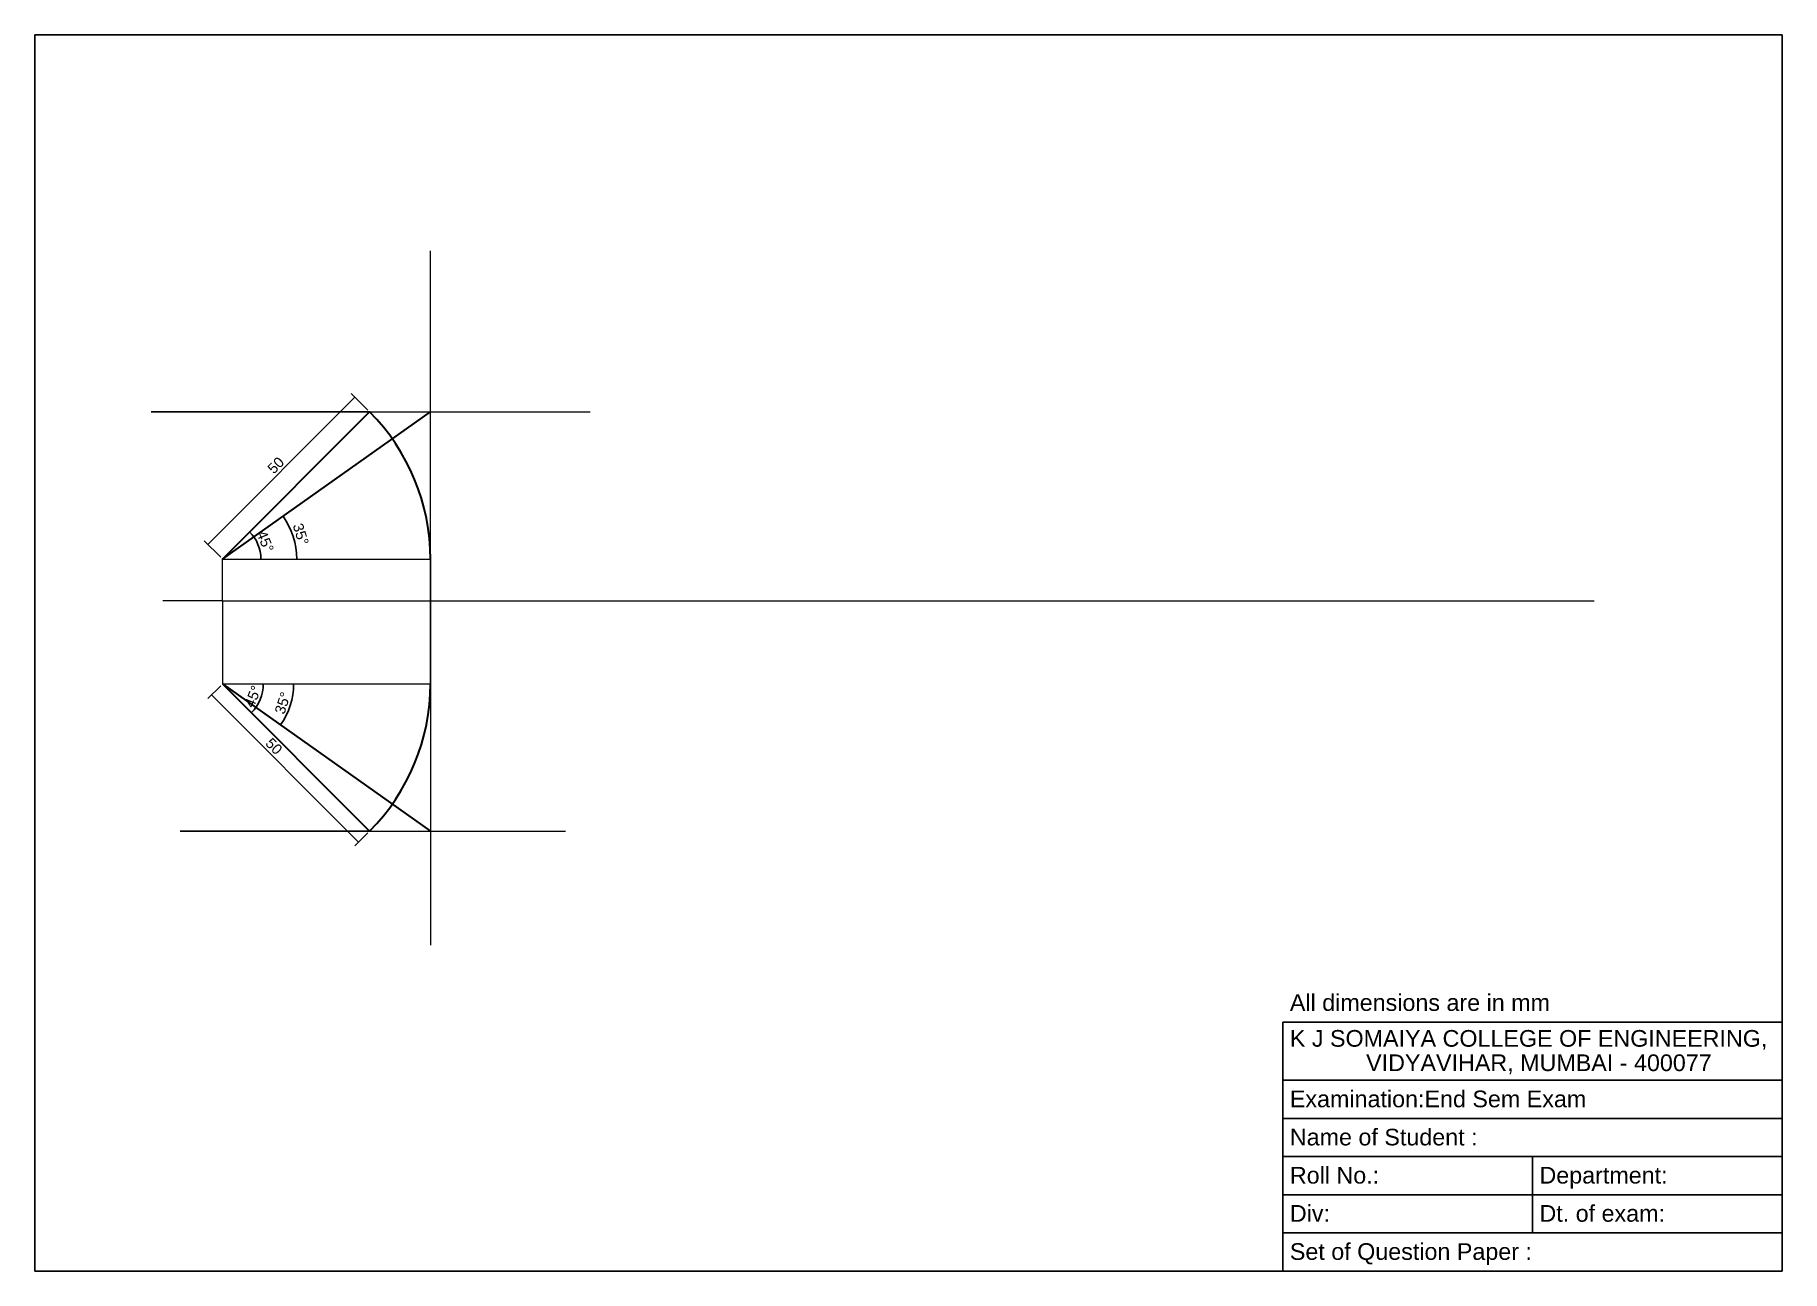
# Model space of a CAD drawing. Header units: millimetres. Extents: x 2670 to 3090, y 1870 to 2167.
import ezdxf

# ---------------------------------------------------------------- set-up
doc = ezdxf.new("R2010")
doc.units = ezdxf.units.MM
doc.styles.get("Standard").update_dxf_attribs({"font": 'arial.ttf'})
doc.dimstyles.new('ISO-25', dxfattribs={"dimtxt": 2.5, "dimasz": 2.5, "dimexe": 1.25, "dimexo": 0.625, "dimtad": 1, "dimtxsty": 'Standard', "dimblk": 'NONE', "dimcen": 2.5, "dimadec": 0, "dimazin": 0, "dimtfac": 1, "dimtmove": 0, "dimatfit": 3, "dimfxl": 1, "dimarcsym": 0})

# ---------------------------------------------------------------- blocks, each defined once
blk = doc.blocks.new('*D22')
at = {"color": 0, "lineweight": -2, "transparency": 16777216}
blk.add_arc((2715.27, 2041.26), 9.22, 0, 45, dxfattribs=at)
at = {"layer": 'Defpoints', "color": 0, "lineweight": 9, "transparency": 16777216}
for p in [(2750.63, 2076.61), (2715.27, 2041.26), (2715.27, 2041.26), (2724.18, 2043.64), (2765.27, 2041.26)]:
    blk.add_point(p, dxfattribs=at)
at = {"color": 0, "lineweight": 9, "transparency": 16777216, "insert": (2725.54, 2045.51), "char_height": 2.5, "attachment_point": 5, "rotation": 292.5}
blk.add_mtext('45°', dxfattribs=at)
blk = doc.blocks.new('_None')
blk = doc.blocks.new('*D23')
at = {"color": 0, "lineweight": -2, "transparency": 16777216}
blk.add_arc((2715.27, 2011.26), 9.8, 315, 360, dxfattribs=at)
at = {"layer": 'Defpoints', "color": 0, "lineweight": 9, "transparency": 16777216}
for p in [(2715.27, 2011.26), (2715.27, 2011.26), (2765.27, 2011.26), (2723.75, 2006.36), (2750.63, 1975.9)]:
    blk.add_point(p, dxfattribs=at)
at = {"color": 0, "lineweight": 9, "transparency": 16777216, "insert": (2722.57, 2008.23), "char_height": 2.5, "attachment_point": 5, "rotation": 67.5}
blk.add_mtext('45°', dxfattribs=at)
blk = doc.blocks.new('*D24')
at = {"color": 0, "lineweight": -2, "transparency": 16777216}
blk.add_arc((2715.27, 2041.26), 17.84, 0, 35.2644, dxfattribs=at)
at = {"layer": 'Defpoints', "color": 0, "lineweight": 9, "transparency": 16777216}
for p in [(2765.27, 2076.61), (2715.27, 2041.26), (2715.27, 2041.26), (2732.74, 2044.89), (2765.27, 2041.26)]:
    blk.add_point(p, dxfattribs=at)
at = {"color": 0, "lineweight": 9, "transparency": 16777216, "insert": (2734.08, 2047.24), "char_height": 2.5, "attachment_point": 5, "rotation": 287.6322}
blk.add_mtext('35°', dxfattribs=at)
blk = doc.blocks.new('*D25')
at = {"color": 0, "lineweight": -2, "transparency": 16777216}
blk.add_arc((2715.27, 2011.26), 17.09, 324.7356, 0, dxfattribs=at)
at = {"layer": 'Defpoints', "color": 0, "lineweight": 9, "transparency": 16777216}
for p in [(2715.27, 2011.26), (2715.27, 2011.26), (2765.27, 2011.26), (2730.94, 2004.44), (2765.27, 1975.9)]:
    blk.add_point(p, dxfattribs=at)
at = {"color": 0, "lineweight": 9, "transparency": 16777216, "insert": (2729.74, 2006.66), "char_height": 2.5, "attachment_point": 5, "rotation": 72.3678}
blk.add_mtext('35°', dxfattribs=at)
blk = doc.blocks.new('*D26')
at = {"color": 0, "lineweight": -2, "transparency": 16777216}
for p, q in [((2711.76, 2044.77), (2747.12, 2080.12)), ((2750.18, 2077.05), (2746.23, 2081.01)), ((2714.83, 2041.7), (2710.88, 2045.65))]:
    blk.add_line(p, q, dxfattribs=at)
at = {"layer": 'Defpoints', "color": 0, "lineweight": 9, "transparency": 16777216}
for p in [(2747.12, 2080.12), (2750.63, 2076.61), (2715.27, 2041.26)]:
    blk.add_point(p, dxfattribs=at)
at = {"color": 0, "lineweight": 9, "transparency": 16777216, "insert": (2728.09, 2063.79), "char_height": 2.5, "attachment_point": 5, "rotation": 45}
blk.add_mtext('50', dxfattribs=at)
blk = doc.blocks.new('*D27')
at = {"color": 0, "lineweight": -2, "transparency": 16777216}
for p, q in [((2714.83, 2010.82), (2711.73, 2007.72)), ((2712.62, 2008.61), (2747.97, 1973.25)), ((2750.18, 1975.46), (2747.09, 1972.37))]:
    blk.add_line(p, q, dxfattribs=at)
at = {"layer": 'Defpoints', "color": 0, "lineweight": 9, "transparency": 16777216}
for p in [(2715.27, 2011.26), (2750.63, 1975.9), (2747.97, 1973.25)]:
    blk.add_point(p, dxfattribs=at)
at = {"color": 0, "lineweight": 9, "transparency": 16777216, "insert": (2727.64, 1996.27), "char_height": 2.5, "attachment_point": 5, "rotation": 315}
blk.add_mtext('50', dxfattribs=at)

msp = doc.modelspace()

# ---------------------------------------------------------------- linework, layer by layer
for p, q in [((2670.181, 2167.189), (3090.181, 2167.189)), ((2670.181, 1870.189), (2670.181, 2167.189)), ((3090.181, 2167.189), (3090.181, 1870.189)), ((2970.181, 1930.013), (3090.181, 1930.013)), ((2970.181, 1870.189), (2970.181, 1930.013)), ((3090.181, 1925.189), (3090.181, 1870.189)), ((2970.181, 1916.023), (3090.181, 1916.023)), ((2970.181, 1906.856), (3090.181, 1906.856)), ((2970.181, 1897.689), (3090.181, 1897.689)), ((3030.181, 1897.689), (3030.181, 1879.356)), ((2970.181, 1888.523), (3090.181, 1888.523)), ((2970.181, 1879.356), (3090.181, 1879.356)), ((3090.181, 1870.189), (2670.181, 1870.189)), ((3090.181, 1870.189), (2970.181, 1870.189))]:
    msp.add_line(p, q)
at = {"lineweight": 9}
for p, q in [((2765.27, 2011.257), (2765.27, 2115.285)), ((2750.625, 2076.613), (2698.099, 2076.613)), ((2698.099, 2076.613), (2803.627, 2076.613)), ((2715.27, 2031.257), (2715.27, 2041.257)), ((2715.27, 2041.257), (2765.27, 2041.257)), ((2765.27, 2041.257), (2765.27, 1948.501)), ((2715.27, 2031.257), (2700.896, 2031.257)), ((2715.27, 2031.257), (3044.997, 2031.257)), ((2715.27, 2031.257), (2715.27, 2011.257)), ((2715.27, 2011.257), (2765.27, 2011.257)), ((2750.625, 1975.902), (2705.099, 1975.902)), ((2705.099, 1975.902), (2797.728, 1975.902))]:
    msp.add_line(p, q, dxfattribs=at)
at = {"lineweight": 30}
for p, q in [((2715.27, 2041.257), (2750.625, 2076.613)), ((2715.27, 2041.257), (2765.27, 2076.613)), ((2715.27, 2011.257), (2750.625, 1975.902)), ((2715.27, 2011.257), (2765.27, 1975.902))]:
    msp.add_line(p, q, dxfattribs=at)
for centre, start, end in [((2715.27, 2041.257), 0, 45), ((2715.27, 2011.257), 315, 0)]:
    msp.add_arc(centre, 50, start, end, dxfattribs=at)

# ---------------------------------------------------------------- texts
for s, height, p in [('All dimensions are in mm', 4.00791, (2971.859, 1932.695)), ('K J SOMAIYA COLLEGE OF ENGINEERING, ', 4.00791, (2971.859, 1924.087)), ('VIDYAVIHAR, MUMBAI - 400077', 4.00791, (2990.195, 1918.235)), ('Examination:End Sem Exam ', 4.00791, (2971.859, 1909.539)), ('Name of Student : ', 4.00791, (2971.859, 1900.372)), ('Roll No.: ', 4.0079, (2971.859, 1891.205)), ('Department: ', 4.00791, (3031.859, 1891.205)), ('Div: ', 4.0079, (2971.859, 1882.039)), ('Dt. of exam:', 4.00791, (3031.859, 1882.039)), ('Set of Question Paper : ', 4.00791, (2971.859, 1872.872))]:
    msp.add_text(s, height=height).set_placement(p)

# ---------------------------------------------------------------- dimensions: what is measured, and where the dimension line sits
at = {"lineweight": 9}
for base, p1, p2, angle, picture, middle in [((2747.115, 2080.123), (2715.27, 2041.257), (2750.625, 2076.613), 45, '*D26', (2729.438, 2062.445)), ((2747.974, 1973.25), (2715.27, 2011.257), (2750.625, 1975.902), 315, '*D27', (2726.3, 1994.924))]:
    dim = msp.add_linear_dim(base=base, p1=p1, p2=p2, angle=angle, dimstyle='ISO-25', dxfattribs=at)
    dim.commit()
    dim.dimension.update_dxf_attribs({"geometry": picture, "text_midpoint": middle, "dimtype": 161})
for base, line1, line2, picture, middle in [((2724.178, 2043.644), ((2715.27, 2041.257), (2765.27, 2041.257)), ((2715.27, 2041.257), (2750.625, 2076.613)), '*D22', (2725.542, 2045.512)), ((2732.735, 2044.892), ((2715.27, 2041.257), (2765.27, 2041.257)), ((2715.27, 2041.257), (2765.27, 2076.613)), '*D24', (2734.084, 2047.237)), ((2723.753, 2006.36), ((2715.27, 2011.257), (2750.625, 1975.902)), ((2715.27, 2011.257), (2765.27, 2011.257)), '*D23', (2722.568, 2008.234)), ((2730.942, 2004.44), ((2715.27, 2011.257), (2765.27, 1975.902)), ((2715.27, 2011.257), (2765.27, 2011.257)), '*D25', (2729.745, 2006.657))]:
    dim = msp.add_angular_dim_2l(base=base, line1=line1, line2=line2, dimstyle='ISO-25', dxfattribs=at)
    dim.commit()
    dim.dimension.update_dxf_attribs({"geometry": picture, "text_midpoint": middle})

doc.saveas('drawing.dxf')
